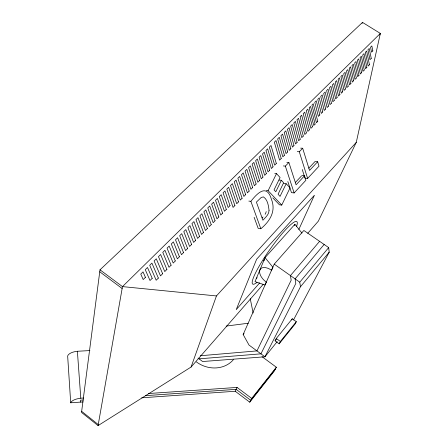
<?xml version="1.0" encoding="UTF-8"?>
<svg xmlns="http://www.w3.org/2000/svg" width="448" height="448" viewBox="0 0 448 448"><rect width="100%" height="100%" fill="white"/><g stroke="black" fill="none" stroke-linecap="round" stroke-linejoin="round"><path stroke-width="0.67" d="M80.298 402.119L80.539 400.17L83.334 399.98M307.754 233.296L318.321 221.183L356.266 142.391L380.346 33.426L362.51 22.4L99.999 269.825L81.519 412.418L98.073 425.6L191.078 367.041L263.194 284.368M98.073 425.6L122.472 286.608L380.346 33.426L379.658 34.972M265.922 212.542L266.207 211.624M191.078 367.041L216.446 295.943L356.266 142.391M362.079 23.442L362.51 22.4M265.042 257.645L255.013 281.613L265.042 285.029L266.314 282.145A11.161 6.283 41.1 0 1 259.952 269.819A11.161 6.283 41.1 0 1 271.544 270.278L272.877 267.221L265.042 257.645L294.918 224.291L301.974 233.094M277.194 341.645L264.947 356.787L249.004 345.05L243.158 334.533L274.238 264.141L303.862 230.468L328.67 247.593L329.207 252.162L293.462 320.018M294.353 225.562L294.918 224.291M298.844 229.426L314.418 195.238L256.637 259.207L236.236 309.607L259.683 282.89M235.239 391.255L237.076 387.425L251.714 398.429L249.743 402.181L235.239 391.255L141.719 397.813M272.838 197.87L279.44 204.803L281.753 205.083L290.063 187.88L286.177 183.736L283.858 183.506M286.177 183.736L280.017 196.414L278.079 194.197L283.646 182.773L281.389 180.298L279.065 180.074M281.389 180.298L275.789 191.761L274.047 189.885L280.095 177.548L276.517 173.622L274.764 173.466M281.753 205.083L268.106 190.697L276.517 173.622M265.126 214.312L265.782 213.002M329.207 252.162L300.468 286.748L264.947 356.787L202.614 361.525L198.033 358.081M275.072 340.855L276.287 338.481L292.292 318.78L296.324 321.675L295.036 324.089L279.149 343.829L275.072 340.855L276.366 339.265M279.149 343.829L280.381 341.466L296.324 321.675M291.659 319.99L292.292 318.78M262.03 356.675L276.349 367.226L274.221 371.134L249.743 402.181M275.279 369.191L250.723 400.31L236.152 389.351L145.438 395.657M251.714 398.429L276.349 367.226M300.468 286.748L299.768 282.178L328.67 247.593M324.134 244.462L295.098 278.88L295.82 283.461L260.949 353.842L199.046 358.842M243.158 334.533L244.059 333.474M319.603 241.338L290.438 275.587L291.183 280.179L256.956 350.902L200.323 355.757M256.222 278.729L257.146 277.682M263.743 260.758L264.673 259.717M254.122 217.286L258.166 228.357L260.837 228.749C269.954 221.189 276.237 211.137 271.41 199.231C266.823 183.669 257.578 192.78 250.88 201.337L248.853 201.09M287.829 181.552L291.48 192.646L294.129 192.937L305.889 180.281L304.489 175.823L301.846 175.582M302.26 169.529L304.982 178.175L307.619 178.422L318.987 166.186L317.654 161.756L315.022 161.554L308.812 168.168M304.489 175.823L296.089 184.794L288.876 162.484L286.866 162.322M317.654 161.756L309.534 170.43L302.674 148.254L300.675 148.126M262.074 217.913L262.998 216.933M295.305 182.543L301.375 176.081M283.343 165.945L285.354 166.113L288.876 162.484M297.276 151.62L299.281 151.76L302.674 148.254M226.173 326.082L248.231 323.243M89.902 350.571L77.386 351.266A10.27 4.547 -5.5 0 0 67.654 355.998L70.7 402.797L83.093 401.923M70.7 402.797A10.618 4.211 -6.2 0 1 80.786 398.205L83.574 398.014M148.462 393.534L237.076 387.425M216.446 295.943L122.472 286.608L99.999 269.825M266.353 190.506L268.106 190.697M274.238 264.141L299.768 282.178M276.287 338.481L280.381 341.466M99.747 271.779L122.136 288.518M81.659 411.331L98.258 424.547M250.88 201.337L260.837 228.749M285.354 166.113L294.129 192.937M299.281 151.76L307.619 178.422M250.23 298.676L253.142 313.006M77.386 351.266L80.786 398.205M233.397 359.666A26.628 23.229 21.6 0 1 196.386 361.9M257.012 282.414A38.242 5.886 -54.8 0 1 270.178 249.071A38.242 5.886 -54.8 0 1 296.514 226.654M269.041 210.353C269.091 214.57 265.44 217.358 262.914 220.237L256.402 202.11L261.279 197.406L263.463 196.913C267.714 199.64 268.486 205.688 269.041 210.353M234.903 205.565L233.083 207.413L226.817 189.14L228.676 187.303L234.903 205.565M238.515 201.897L236.712 203.728L230.524 185.478L232.366 183.658L238.515 201.897M242.094 198.257L240.307 200.071L234.203 181.843L236.029 180.04L242.094 198.257M245.644 194.645L243.874 196.448L237.849 178.242L239.658 176.45L245.644 194.645M249.166 191.066L247.408 192.853L241.466 174.67L243.258 172.9L249.166 191.066M252.661 187.522L250.919 189.291L245.05 171.13L246.831 169.372L252.661 187.522M256.122 183.999L254.397 185.758L248.601 167.619L250.37 165.878L256.122 183.999M259.56 180.51L257.846 182.252L252.129 164.142L253.882 162.411L259.56 180.51M262.965 177.05L261.268 178.774L255.623 160.686L257.359 158.973L262.965 177.05M266.347 173.611L264.662 175.325L259.09 157.265L260.814 155.562L266.347 173.611M269.696 170.206L268.027 171.909L262.528 153.871L264.236 152.18L269.696 170.206M273.022 166.83L271.365 168.515L265.938 150.5L267.63 148.831L273.022 166.83M276.321 163.481L274.674 165.15L269.321 147.162L271.001 145.505L276.321 163.481M281.215 158.502L279.591 160.154L274.338 142.206L275.996 140.566L281.215 158.502M284.446 155.221L282.834 156.856L277.654 138.936L279.3 137.306L284.446 155.221M287.655 151.962L286.054 153.586L280.935 135.688L282.57 134.075L287.655 151.962M290.836 148.73L289.246 150.343L284.2 132.468L285.818 130.872L290.836 148.73M293.989 145.522L292.415 147.123L287.431 129.276L289.038 127.691L293.989 145.522M297.119 142.341L295.557 143.931L290.64 126.106L292.23 124.533L297.119 142.341M300.227 139.188L298.676 140.762L293.821 122.965L295.4 121.402L300.227 139.188M303.307 136.052L301.773 137.614L296.979 119.851L298.547 118.3L303.307 136.052M306.365 132.95L304.842 134.495L300.11 116.754L301.666 115.22L306.365 132.95M309.4 129.864L307.888 131.404L303.218 113.686L304.758 112.162L309.4 129.864M312.413 126.806L310.906 128.33L306.298 110.645L307.832 109.133L312.413 126.806M315.09 124.085L313.751 125.44L309.198 107.778L310.559 106.434L315.09 124.085M317.75 121.38L316.422 122.73L311.92 105.095L313.27 103.757L317.75 121.38M158.351 278.068L156.19 280.252L149.699 265.294L151.906 263.116L158.351 278.068M162.641 273.728L160.502 275.89L154.101 260.949L156.285 258.793L162.641 273.728M166.897 269.427L164.774 271.572L158.463 256.642L160.625 254.503L166.897 269.427M171.114 265.171L169.008 267.294L162.781 252.375L164.926 250.258L171.114 265.171M175.286 260.949L173.202 263.054L167.059 248.153L169.187 246.053L175.286 260.949M179.43 256.766L177.363 258.854L171.298 243.964L173.404 241.886L179.43 256.766M183.529 252.622L181.485 254.694L175.498 239.814L177.587 237.754L183.529 252.622M187.594 248.517L185.567 250.566L179.665 235.704L181.731 233.66L187.594 248.517M191.621 244.446L189.61 246.478L183.786 231.627L185.836 229.606L191.621 244.446M195.614 240.414L193.62 242.424L187.874 227.59L189.907 225.585L195.614 240.414M199.573 236.415L197.596 238.409L191.929 223.591L193.939 221.603L199.573 236.415M203.493 232.45L201.538 234.427L195.944 219.626L197.938 217.655L203.493 232.45M207.379 228.519L205.442 230.479L199.92 215.695L201.897 213.746L207.379 228.519M211.238 224.627L209.311 226.57L203.868 211.803L205.828 209.866L211.238 224.627M215.057 220.769L213.153 222.69L207.777 207.939L209.72 206.024L215.057 220.769M218.842 216.938L216.955 218.848L211.652 204.114L213.573 202.216L218.842 216.938M222.6 213.147L220.724 215.04L215.494 200.323L217.398 198.436L222.6 213.147M226.318 209.384L224.465 211.26L219.296 196.56L221.189 194.695L226.318 209.384M230.009 205.654L228.172 207.514L223.07 192.836L224.946 190.982L230.009 205.654M319.822 114.906L318.343 116.396L314.776 102.267L316.277 100.789L319.822 114.906M322.756 111.938L321.289 113.422L317.772 99.316L319.256 97.843L322.756 111.938M325.668 108.998L324.218 110.466L320.74 96.382L322.218 94.926L325.668 108.998M328.563 106.075L327.118 107.531L323.686 93.47L325.153 92.025L328.563 106.075M331.43 103.174L329.997 104.625L326.609 90.58L328.065 89.146L331.43 103.174M334.275 100.296L332.858 101.735L329.515 87.718L330.954 86.29L334.275 100.296M337.103 97.44L335.692 98.868L332.394 84.874L333.827 83.457L337.103 97.44M339.909 94.606L338.509 96.023L335.255 82.051L336.672 80.646L339.909 94.606M342.692 91.795L341.303 93.195L338.089 79.246L339.5 77.857L342.692 91.795M345.458 89.001L344.081 90.395L340.906 76.468L342.306 75.085L345.458 89.001M348.202 86.229L346.83 87.612L343.7 73.707L345.089 72.335L348.202 86.229M350.924 83.474L349.569 84.851L346.472 70.969L347.855 69.602L350.924 83.474M353.629 80.746L352.279 82.107L349.227 68.247L350.599 66.898L353.629 80.746M356.311 78.03L354.973 79.386L351.96 65.548L353.321 64.204L356.311 78.03M358.977 75.342L357.65 76.681L354.676 62.871L356.02 61.538L358.977 75.342M361.62 72.666L360.304 73.998L357.364 60.211L358.708 58.89L361.62 72.666M364.246 70.011L362.936 71.338L360.041 57.568L361.368 56.258L364.246 70.011M366.856 67.379L365.551 68.695L362.695 54.947L364.011 53.648L366.856 67.379M369.443 64.764L368.15 66.069L365.327 52.349L366.638 51.055L369.443 64.764M152.214 278.314L150.018 280.521L145.258 269.679L147.487 267.484L152.214 278.314M371.246 58.38L369.958 59.674L367.942 49.762L369.247 48.479L371.246 58.38M145.432 277.34L143.198 279.558L140.773 274.109L143.018 271.891L145.432 277.34M372.826 50.887L371.538 52.164L370.541 47.197L371.834 45.926L372.826 50.887"/></g></svg>
